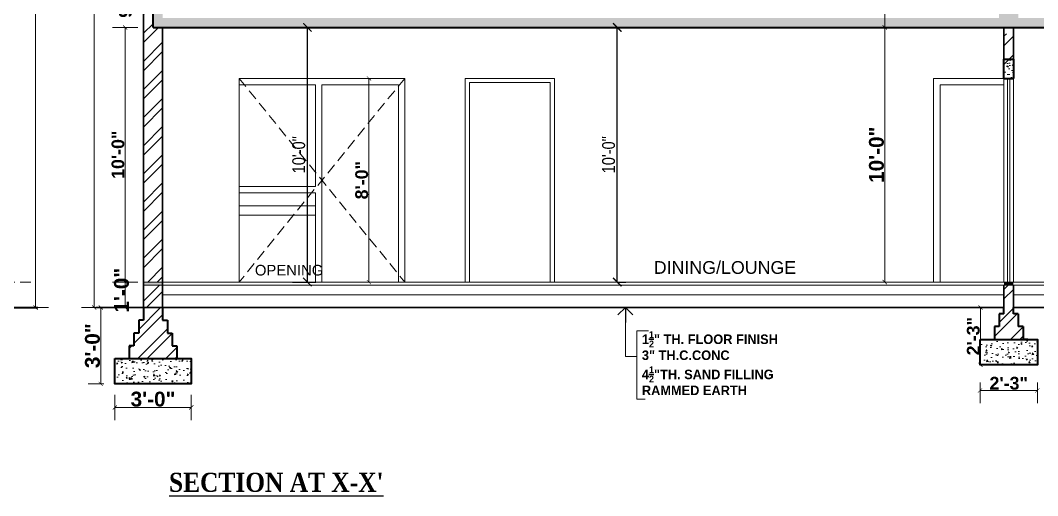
# Model space of a CAD drawing. Header units: feet. Extents: x 18471 to 30550, y -13540 to -11719.
# Drawn here: x 21426 to 21905, y -12343.7 to -12119.7 of the extents above; entities that cross this region are included whole.
import ezdxf

# ---------------------------------------------------------------- set-up
doc = ezdxf.new("R2010")
doc.units = ezdxf.units.FT
doc.header["$MEASUREMENT"] = 0
doc.header["$PDMODE"] = 2
doc.linetypes.add('DASHED', pattern=[0.75, 0.5, -0.25])
doc.layers.get('0').update_dxf_attribs({"lineweight": 30})
doc.layers.add('BLK_1_FLR_0_KITCHEN', color=1, linetype='Continuous', plot=False)
doc.layers.add('BLK_1_FLR_0_REGULAR_ROOM_4', color=1, linetype='Continuous', plot=False)
for name, color, linetype, lineweight in [('DIM', 7, 'Continuous', 18), ('DIM 01', 7, 'Continuous', 9), ('DOOR', 32, 'Continuous', 13), ('Flooring', 160, 'Continuous', 15), ('HATCH', 9, 'Continuous', 20), ('SLAB RCC', 1, 'Continuous', 40), ('TEXT', 7, 'Continuous', 30), ('WALL', 10, 'Continuous', 30), ('wall 2', 7, 'Continuous', 40), ('WINDOW', 150, 'Continuous', 20)]:
    doc.layers.add(name, color=color, linetype=linetype, lineweight=lineweight)
doc.layers.add('Text F.F', color=7, linetype='Continuous')
doc.styles.add('AR. TEXT 01', font='arialbd.ttf')
doc.styles.add('DIM TEXT', font='GOTHIC.TTF', dxfattribs={"height": 5})
doc.styles.add('PLUMBING', font='gbeitc.shx', dxfattribs={"height": 550})
doc.styles.get("Standard").update_dxf_attribs({"font": 'ARIALN.TTF'})
doc.styles.add('TEXT', font='arial.ttf', dxfattribs={"height": 5})
doc.dimstyles.new('DIM 50', dxfattribs={"dimtxt": 6, "dimasz": 3, "dimexe": 6, "dimexo": 4, "dimgap": 0.3125, "dimtad": 1, "dimzin": 3, "dimdsep": 46, "dimlunit": 4, "dimtxsty": 'AR. TEXT 01', "dimblk": 'DOT', "dimcen": 0.09, "dimclrd": 5, "dimclre": 5, "dimclrt": 5, "dimazin": 0, "dimtfac": 0.8, "dimtofl": 0, "dimtmove": 1, "dimatfit": 3, "dimfxl": 6, "dimfxlon": 1, "dimfrac": 1, "dimtolj": 1, "dimtzin": 0, "dimlwd": -1, "dimlwe": -1, "dimarcsym": 1})
doc.dimstyles.get("Standard").update_dxf_attribs({"dimtxt": 6, "dimasz": 4, "dimexe": 4, "dimexo": 4, "dimgap": 1, "dimtad": 1, "dimdec": 1, "dimzin": 3, "dimdsep": 46, "dimlunit": 4, "dimtxsty": 'Standard', "dimblk": 'ARCHTICK', "dimcen": 0.09, "dimadec": 0, "dimazin": 0, "dimtfac": 1.005, "dimtdec": 1, "dimtofl": 0, "dimtmove": 2, "dimatfit": 3, "dimfxl": 4, "dimfxlon": 1, "dimtolj": 1, "dimtzin": 0, "dimarcsym": 0})
doc.dimstyles.new('STANDARD$7', dxfattribs={"dimtxt": 400, "dimasz": 400, "dimexe": 50, "dimexo": 0, "dimgap": 100, "dimtad": 0, "dimdec": 0, "dimzin": 0, "dimdsep": 46, "dimtxsty": 'PLUMBING', "dimcen": 0, "dimdle": 50, "dimse1": 1, "dimse2": 1, "dimclrd": 256, "dimclre": 63, "dimclrt": 256, "dimadec": 0, "dimazin": 0, "dimtfac": 1, "dimtdec": 0, "dimtofl": 0, "dimtmove": 0, "dimatfit": 3, "dimldrblk": 'OPEN90', "dimfxl": 1, "dimtolj": 1, "dimtzin": 0, "dimlwd": -1, "dimlwe": -1, "dimarcsym": 0})
pattern_1 = [(45, (7198.74, 21986.028), (-6.629126, 6.629126), []), (45, (7203.16, 21986.028), (-6.629126, 6.629126), [])]

# ---------------------------------------------------------------- blocks, each defined once
blk = doc.blocks.new('_ArchTick')
at = {"color": 0, "linetype": 'ByBlock', "const_width": 0.15}
blk.add_lwpolyline([(-0.5, -0.5), (0.5, 0.5)], dxfattribs=at)
blk = doc.blocks.new('*D128')
at = {"layer": 'Defpoints', "color": 0, "transparency": 16777216}
for p in [(21391.48, -11943.07), (21411.16, -12255.07), (21433.22, -12255.07)]:
    blk.add_point(p, dxfattribs=at)
at = {"layer": 'DIM 01', "ltscale": 5, "transparency": 16777216}
for p, q in [((21427.22, -11943.07), (21439.22, -11943.07)), ((21433.22, -11943.07), (21433.22, -12255.07)), ((21427.22, -12255.07), (21439.22, -12255.07))]:
    blk.add_line(p, q, dxfattribs=at)
at = {"layer": 'DIM 01', "transparency": 16777216, "xscale": 2, "yscale": 2, "zscale": 2}
for p, rotation in [((21433.22, -11943.07), 90), ((21433.22, -12255.07), 270)]:
    blk.add_blockref('_ArchTick', p, dxfattribs=dict(at, rotation=rotation))
at = {"layer": 'DIM 01', "transparency": 16777216, "insert": (21429.85, -12099.07), "char_height": 6, "attachment_point": 5, "rotation": 90, "style": 'AR. TEXT 01'}
blk.add_mtext('\\A1;26\'-0"', dxfattribs=at)
blk = doc.blocks.new('*D346')
at = {"layer": 'Defpoints', "color": 0, "ltscale": 5, "transparency": 16777216}
for p in [(21470.49, -12291.07), (21506.49, -12291.07), (21470.49, -12302.16)]:
    blk.add_point(p, dxfattribs=at)
at = {"layer": 'DIM 01', "ltscale": 5, "transparency": 16777216}
for p, q in [((21470.49, -12296.16), (21470.49, -12308.16)), ((21506.49, -12296.16), (21506.49, -12308.16)), ((21506.49, -12302.16), (21470.49, -12302.16))]:
    blk.add_line(p, q, dxfattribs=at)
at = {"layer": 'DIM 01', "ltscale": 5, "transparency": 16777216, "xscale": 2, "yscale": 2, "zscale": 2}
for p, rotation in [((21470.49, -12302.16), 179.9999999999073), ((21506.49, -12302.16), 359.9999999999074)]:
    blk.add_blockref('_ArchTick', p, dxfattribs=dict(at, rotation=rotation))
at = {"layer": 'DIM 01', "ltscale": 5, "transparency": 16777216, "insert": (21488.49, -12298.27), "char_height": 7, "attachment_point": 5, "style": 'AR. TEXT 01'}
blk.add_mtext('\\A1;3\'-0"', dxfattribs=at)
blk = doc.blocks.new('*D347')
at = {"layer": 'Defpoints', "color": 0, "ltscale": 5, "transparency": 16777216}
for p in [(21463.89, -12255.07), (21469.38, -12255.07), (21469.38, -12291.07)]:
    blk.add_point(p, dxfattribs=at)
at = {"layer": 'DIM 01', "ltscale": 5, "transparency": 16777216}
for p, q in [((21465.38, -12255.07), (21457.89, -12255.07)), ((21463.89, -12291.07), (21463.89, -12255.07)), ((21465.38, -12291.07), (21457.89, -12291.07))]:
    blk.add_line(p, q, dxfattribs=at)
at = {"layer": 'DIM 01', "ltscale": 5, "transparency": 16777216, "xscale": 2, "yscale": 2, "zscale": 2}
for p, rotation in [((21463.89, -12255.07), 90), ((21463.89, -12291.07), 270)]:
    blk.add_blockref('_ArchTick', p, dxfattribs=dict(at, rotation=rotation))
at = {"layer": 'DIM 01', "ltscale": 5, "transparency": 16777216, "insert": (21460, -12273.07), "char_height": 7, "attachment_point": 5, "rotation": 90, "style": 'AR. TEXT 01'}
blk.add_mtext('\\A1;3\'-0"', dxfattribs=at)
blk = doc.blocks.new('*D350')
at = {"layer": 'Defpoints', "color": 0, "ltscale": 5, "transparency": 16777216}
for p in [(21877.84, -12255.07), (21878.08, -12255.07), (21877.84, -12282.07)]:
    blk.add_point(p, dxfattribs=at)
at = {"layer": 'DIM 01', "ltscale": 5, "transparency": 16777216}
for p, q in [((21878.08, -12255.07), (21884.08, -12255.07)), ((21878.08, -12282.07), (21878.08, -12255.07)), ((21878.08, -12282.07), (21884.08, -12282.07))]:
    blk.add_line(p, q, dxfattribs=at)
at = {"layer": 'DIM 01', "ltscale": 5, "transparency": 16777216, "xscale": 2, "yscale": 2, "zscale": 2}
for p, rotation in [((21878.08, -12255.07), 90), ((21878.08, -12282.07), 270)]:
    blk.add_blockref('_ArchTick', p, dxfattribs=dict(at, rotation=rotation))
at = {"layer": 'DIM 01', "ltscale": 5, "transparency": 16777216, "insert": (21874.7, -12268.57), "char_height": 6, "attachment_point": 5, "rotation": 90, "style": 'AR. TEXT 01'}
blk.add_mtext('\\A1;2\'-3"', dxfattribs=at)
blk = doc.blocks.new('*D351')
at = {"layer": 'Defpoints', "color": 0, "ltscale": 5, "transparency": 16777216}
for p in [(21877.84, -12286.38), (21904.84, -12286.38), (21877.84, -12294.16)]:
    blk.add_point(p, dxfattribs=at)
at = {"layer": 'DIM 01', "ltscale": 5, "transparency": 16777216}
for p, q in [((21877.84, -12290.38), (21877.84, -12300.16)), ((21904.84, -12294.16), (21877.84, -12294.16)), ((21904.84, -12290.38), (21904.84, -12300.16))]:
    blk.add_line(p, q, dxfattribs=at)
at = {"layer": 'DIM 01', "ltscale": 5, "transparency": 16777216, "xscale": 2, "yscale": 2, "zscale": 2, "rotation": 180}
blk.add_blockref('_ArchTick', (21877.84, -12294.16), dxfattribs=at)
at = {"layer": 'DIM 01', "ltscale": 5, "transparency": 16777216, "xscale": 2, "yscale": 2, "zscale": 2}
blk.add_blockref('_ArchTick', (21904.84, -12294.16), dxfattribs=at)
at = {"layer": 'DIM 01', "ltscale": 5, "transparency": 16777216, "insert": (21891.34, -12290.78), "char_height": 6, "attachment_point": 5, "style": 'AR. TEXT 01'}
blk.add_mtext('\\A1;2\'-3"', dxfattribs=at)
blk = doc.blocks.new('_Open90')
at = {"color": 0, "linetype": 'ByBlock', "lineweight": -2}
for p, q in [((0, 0), (-1, 0)), ((-0.5, 0.5), (0, 0)), ((0, 0), (-0.5, -0.5))]:
    blk.add_line(p, q, dxfattribs=at)
blk = doc.blocks.new('*D334')
at = {"layer": 'Defpoints', "color": 0, "ltscale": 5, "transparency": 16777216}
for p in [(21475.39, -12243.07), (21495.49, -12243.07), (21495.49, -12255.07)]:
    blk.add_point(p, dxfattribs=at)
at = {"layer": 'DIM 01', "ltscale": 5, "transparency": 16777216}
for p, q in [((21481.39, -12243.07), (21469.39, -12243.07)), ((21475.39, -12255.07), (21475.39, -12243.07)), ((21481.39, -12255.07), (21469.39, -12255.07))]:
    blk.add_line(p, q, dxfattribs=at)
at = {"layer": 'DIM 01', "ltscale": 5, "transparency": 16777216, "xscale": 2, "yscale": 2, "zscale": 2}
for p, rotation in [((21475.39, -12243.07), 90), ((21475.39, -12255.07), 270)]:
    blk.add_blockref('_ArchTick', p, dxfattribs=dict(at, rotation=rotation))
at = {"layer": 'DIM 01', "ltscale": 5, "transparency": 16777216, "insert": (21473.68, -12246.9), "char_height": 7, "attachment_point": 5, "rotation": 90, "style": 'AR. TEXT 01'}
blk.add_mtext('\\A1;1\'-0"', dxfattribs=at)
blk = doc.blocks.new('*D335')
at = {"layer": 'Defpoints', "color": 0, "ltscale": 5, "transparency": 16777216}
for p in [(21475.39, -12123.07), (21499.99, -12123.07), (21495.49, -12243.07)]:
    blk.add_point(p, dxfattribs=at)
at = {"layer": 'DIM 01', "ltscale": 5, "transparency": 16777216}
for p, q in [((21481.39, -12123.07), (21469.39, -12123.07)), ((21475.39, -12243.07), (21475.39, -12123.07)), ((21481.39, -12243.07), (21469.39, -12243.07))]:
    blk.add_line(p, q, dxfattribs=at)
at = {"layer": 'DIM 01', "ltscale": 5, "transparency": 16777216, "xscale": 2, "yscale": 2, "zscale": 2}
for p, rotation in [((21475.39, -12123.07), 90), ((21475.39, -12243.07), 270)]:
    blk.add_blockref('_ArchTick', p, dxfattribs=dict(at, rotation=rotation))
at = {"layer": 'DIM 01', "ltscale": 5, "transparency": 16777216, "insert": (21472.01, -12183.07), "char_height": 6, "attachment_point": 5, "rotation": 90, "style": 'AR. TEXT 01'}
blk.add_mtext('\\A1;10\'-0"', dxfattribs=at)
blk = doc.blocks.new('*D336')
at = {"layer": 'Defpoints', "color": 0, "ltscale": 5, "transparency": 16777216}
for p in [(21475.39, -12114.07), (21499.99, -12114.07), (21499.99, -12123.07)]:
    blk.add_point(p, dxfattribs=at)
at = {"layer": 'DIM 01', "ltscale": 5, "transparency": 16777216}
for p, q in [((21475.39, -12114.07), (21475.39, -12112.07)), ((21481.39, -12114.07), (21469.39, -12114.07)), ((21481.39, -12123.07), (21469.39, -12123.07)), ((21475.39, -12123.07), (21475.39, -12125.07))]:
    blk.add_line(p, q, dxfattribs=at)
at = {"layer": 'DIM 01', "ltscale": 5, "transparency": 16777216, "xscale": 2, "yscale": 2, "zscale": 2}
for p, rotation in [((21475.39, -12114.07), 270), ((21475.39, -12123.07), 90)]:
    blk.add_blockref('_ArchTick', p, dxfattribs=dict(at, rotation=rotation))
at = {"layer": 'DIM 01', "ltscale": 5, "transparency": 16777216, "insert": (21475.5, -12114.19), "char_height": 6, "attachment_point": 5, "rotation": 90, "style": 'AR. TEXT 01'}
blk.add_mtext('\\A1;9"', dxfattribs=at)
blk = doc.blocks.new('*D339')
at = {"layer": 'Defpoints', "color": 0, "ltscale": 5, "transparency": 16777216}
for p in [(21499.99, -11913.19), (21460.79, -12255.07), (21499.99, -12255.07)]:
    blk.add_point(p, dxfattribs=at)
at = {"layer": 'DIM 01', "ltscale": 5, "transparency": 16777216}
for p, q in [((21466.79, -11913.19), (21454.79, -11913.19)), ((21460.79, -11913.19), (21460.79, -12040.86)), ((21460.79, -12255.07), (21460.79, -12067.29)), ((21466.79, -12255.07), (21454.79, -12255.07))]:
    blk.add_line(p, q, dxfattribs=at)
at = {"layer": 'DIM 01', "ltscale": 5, "transparency": 16777216, "xscale": 2, "yscale": 2, "zscale": 2}
for p, rotation in [((21460.79, -11913.19), 90), ((21460.79, -12255.07), 270)]:
    blk.add_blockref('_ArchTick', p, dxfattribs=dict(at, rotation=rotation))
at = {"layer": 'DIM 01', "ltscale": 5, "transparency": 16777216, "insert": (21456.9, -12054.07), "char_height": 7, "attachment_point": 5, "rotation": 90, "style": 'AR. TEXT 01'}
blk.add_mtext('\\A1;28\'-6"', dxfattribs=at)
blk = doc.blocks.new('*D340')
at = {"layer": 'Defpoints', "color": 0, "ltscale": 5, "transparency": 16777216}
for p in [(21825.11, -12123.07), (21832.99, -12123.07), (21825.11, -12243.07)]:
    blk.add_point(p, dxfattribs=at)
at = {"layer": 'DIM 01', "ltscale": 5, "transparency": 16777216}
for p, q in [((21829.11, -12123.07), (21838.99, -12123.07)), ((21832.99, -12243.07), (21832.99, -12123.07)), ((21829.11, -12243.07), (21838.99, -12243.07))]:
    blk.add_line(p, q, dxfattribs=at)
at = {"layer": 'DIM 01', "ltscale": 5, "transparency": 16777216, "xscale": 2, "yscale": 2, "zscale": 2}
for p, rotation in [((21832.99, -12123.07), 90), ((21832.99, -12243.07), 270)]:
    blk.add_blockref('_ArchTick', p, dxfattribs=dict(at, rotation=rotation))
at = {"layer": 'DIM 01', "ltscale": 5, "transparency": 16777216, "insert": (21829.1, -12183.07), "char_height": 7, "attachment_point": 5, "rotation": 90, "style": 'AR. TEXT 01'}
blk.add_mtext('\\A1;10\'-0"', dxfattribs=at)
blk = doc.blocks.new('*D341')
at = {"layer": 'Defpoints', "color": 0, "ltscale": 5, "transparency": 16777216}
for p in [(21832.99, -12114.07), (21835.18, -12114.07), (21825.11, -12123.07)]:
    blk.add_point(p, dxfattribs=at)
at = {"layer": 'DIM 01', "ltscale": 5, "transparency": 16777216}
for p, q in [((21832.99, -12114.07), (21826.99, -12114.07)), ((21832.99, -12123.07), (21832.99, -12114.07)), ((21829.11, -12123.07), (21838.99, -12123.07))]:
    blk.add_line(p, q, dxfattribs=at)
at = {"layer": 'DIM 01', "ltscale": 5, "transparency": 16777216, "xscale": 2, "yscale": 2, "zscale": 2}
for p, rotation in [((21832.99, -12114.07), 90), ((21832.99, -12123.07), 270)]:
    blk.add_blockref('_ArchTick', p, dxfattribs=dict(at, rotation=rotation))
at = {"layer": 'DIM 01', "ltscale": 5, "transparency": 16777216, "insert": (21832.99, -12107.25), "char_height": 6, "attachment_point": 5, "rotation": 90, "style": 'AR. TEXT 01'}
blk.add_mtext('\\A1;9"', dxfattribs=at)
blk = doc.blocks.new('*D354')
at = {"layer": 'Defpoints', "color": 0, "ltscale": 5, "transparency": 16777216}
for p in [(21585.99, -12147.07), (21585.99, -12243.07), (21590.13, -12243.07)]:
    blk.add_point(p, dxfattribs=at)
at = {"layer": 'DIM 01', "ltscale": 5, "transparency": 16777216}
for p, q in [((21589.99, -12147.07), (21596.13, -12147.07)), ((21590.13, -12147.07), (21590.13, -12243.07)), ((21589.99, -12243.07), (21596.13, -12243.07))]:
    blk.add_line(p, q, dxfattribs=at)
at = {"layer": 'DIM 01', "ltscale": 5, "transparency": 16777216, "xscale": 2, "yscale": 2, "zscale": 2}
for p, rotation in [((21590.13, -12147.07), 90), ((21590.13, -12243.07), 270)]:
    blk.add_blockref('_ArchTick', p, dxfattribs=dict(at, rotation=rotation))
at = {"layer": 'DIM 01', "ltscale": 5, "transparency": 16777216, "insert": (21586.75, -12195.07), "char_height": 6, "attachment_point": 5, "rotation": 90, "style": 'AR. TEXT 01'}
blk.add_mtext('\\A1;8\'-0"', dxfattribs=at)
blk = doc.blocks.new('*D398')
at = {"layer": 'BLK_1_FLR_0_KITCHEN', "color": 0, "lineweight": -2, "transparency": 16777216}
for p, q in [((21707.05, -12123.07), (21711.05, -12123.07)), ((21707.05, -12243.07), (21707.05, -12123.07)), ((21707.05, -12243.07), (21711.05, -12243.07))]:
    blk.add_line(p, q, dxfattribs=at)
at = {"layer": 'Defpoints', "color": 0, "transparency": 16777216}
for p in [(21707.05, -12123.07), (21707.05, -12123.07), (21707.05, -12243.07)]:
    blk.add_point(p, dxfattribs=at)
at = {"layer": 'BLK_1_FLR_0_KITCHEN', "color": 0, "lineweight": -2, "transparency": 16777216, "xscale": 4, "yscale": 4, "zscale": 4}
for p, rotation in [((21707.05, -12123.07), 90), ((21707.05, -12243.07), 270)]:
    blk.add_blockref('_ArchTick', p, dxfattribs=dict(at, rotation=rotation))
at = {"layer": 'BLK_1_FLR_0_KITCHEN', "color": 0, "transparency": 16777216, "insert": (21702.98, -12183.07), "char_height": 6, "attachment_point": 5, "rotation": 90}
blk.add_mtext('\\A1;10\'-0"', dxfattribs=at)
blk = doc.blocks.new('*D404')
at = {"layer": 'BLK_1_FLR_0_REGULAR_ROOM_4', "color": 0, "lineweight": -2, "ltscale": 0.75, "transparency": 16777216}
for p, q in [((21561.17, -12123.07), (21565.17, -12123.07)), ((21561.17, -12243.07), (21561.17, -12123.07)), ((21554.17, -12243.07), (21565.17, -12243.07))]:
    blk.add_line(p, q, dxfattribs=at)
at = {"layer": 'Defpoints', "color": 0, "ltscale": 0.75, "transparency": 16777216}
for p in [(21561.17, -12123.07), (21561.17, -12123.07), (21545.78, -12243.07)]:
    blk.add_point(p, dxfattribs=at)
at = {"layer": 'BLK_1_FLR_0_REGULAR_ROOM_4', "color": 0, "lineweight": -2, "ltscale": 0.75, "transparency": 16777216, "xscale": 4, "yscale": 4, "zscale": 4}
for p, rotation in [((21561.17, -12123.07), 90), ((21561.17, -12243.07), 270)]:
    blk.add_blockref('_ArchTick', p, dxfattribs=dict(at, rotation=rotation))
at = {"layer": 'BLK_1_FLR_0_REGULAR_ROOM_4', "color": 0, "ltscale": 0.75, "transparency": 16777216, "insert": (21557.11, -12183.07), "char_height": 6, "attachment_point": 5, "rotation": 90}
blk.add_mtext('\\A1;10\'-0"', dxfattribs=at)

msp = doc.modelspace()

# ---------------------------------------------------------------- hatches: boundary and pattern name
at = {"layer": 'HATCH', "ltscale": 25}
h = msp.add_hatch(dxfattribs=at)
h.set_pattern_fill('ANSI32', color=256, scale=25, style=0)
h.set_pattern_definition([(45, (-54227.941, 64141.614), (-6.6291261, 6.6291261), []), (45, (-54223.522, 64141.614), (-6.6291261, 6.6291261), [])])
edge = h.paths.add_edge_path()
edge.add_line((21483.993, -11913.074), (21492.993, -11913.074))
edge.add_line((21492.993, -11913.074), (21492.993, -11985.074))
edge.add_line((21492.993, -11985.074), (21488.493, -11985.074))
edge.add_line((21488.493, -11985.074), (21488.493, -11994.074))
edge.add_line((21488.493, -11994.074), (21492.993, -11994.074))
edge.add_line((21492.993, -11994.074), (21492.993, -12114.074))
edge.add_line((21492.993, -12114.074), (21488.493, -12114.074))
edge.add_line((21488.493, -12114.074), (21488.493, -12123.074))
edge.add_line((21488.493, -12123.074), (21492.993, -12123.074))
edge.add_line((21492.993, -12123.074), (21492.993, -12243.074))
edge.add_line((21492.993, -12243.074), (21483.993, -12243.074))
edge.add_line((21483.993, -12243.074), (21483.993, -11912.952))
at = {"layer": 'HATCH', "ltscale": 20}
h = msp.add_hatch(dxfattribs=at)
h.set_pattern_fill('AR-CONC', color=256, style=0)
h.set_pattern_definition([(50, (-54227.9413, 64141.6144), (7.17260183, -0.62752135), [0.75, -8.25]), (355, (-54227.941, 64141.6144), (-1.38751334, 7.52192134), [0.6, -6.6]), (100.4514445, (-54227.3436, 64141.562), (5.78508847, 6.8943999), [0.6374019, -7.0114211]), (46.1842, (-54227.941, 64143.614), (10.6724133, -1.6551928), [1.125, -12.375]), (96.635635, (-54227.052, 64143.476), (9.3466195, 9.741186), [0.9561034, -10.5171376]), (351.184164, (-54227.941, 64143.614), (9.3466195, 9.741186), [0.9, -9.9]), (21, (-54226.9413, 64143.1144), (5.96907052, -4.0261889), [0.75, -8.25]), (326, (-54226.941, 64143.1144), (2.4331533, 7.25150045), [0.6, -6.6]), (71.451445, (-54226.444, 64142.779), (8.40222377, 3.22531153), [0.6374019, -7.0114211]), (37.5, (-54227.9413, 64141.6144), (0.121598553, 3.32893854), [0, -6.52, 0, -6.7, 0, -6.625]), (7.5, (-54227.9413, 64141.6144), (2.63069537, 3.94411712), [0, -3.82, 0, -6.37, 0, -2.525]), (327.5, (-54230.1713, 64141.6144), (5.33822436, -0.22554872), [0, -2.5, 0, -7.8, 0, -10.35]), (317.5, (-54231.1713, 64141.6144), (5.8318617, 1.00104982), [0, -3.25, 0, -5.18, 0, -7.35])])
h.paths.add_polyline_path([(21488.493, -12123.074), (21488.493, -12114.074), (21492.993, -12114.074), (21492.993, -12118.574), (21886.841, -12118.574), (21886.841, -12115.574), (21895.841, -12115.574), (21895.841, -12118.574), (21990.993, -12118.574), (21990.993, -12114.074), (21999.993, -12114.074), (21999.993, -12121.252), (22009.993, -12121.252), (22009.993, -12128.418), (22019.993, -12128.418), (22019.993, -12135.584), (22029.993, -12135.584), (22029.993, -12142.75), (22073.493, -12142.75), (22073.493, -12147.25), (22028.528, -12147.25), (21995.315, -12123.074)])
at = {"layer": 'HATCH', "ltscale": 25}
h = msp.add_hatch(dxfattribs=at)
h.set_pattern_fill('ANSI32', color=256, scale=25, style=0)
h.set_pattern_definition(pattern_1)
h.paths.add_polyline_path([(21893.591, -12126.074), (21889.091, -12126.074), (21889.091, -12141.074), (21893.591, -12141.074)])
at = {"layer": 'HATCH'}
h = msp.add_hatch(dxfattribs=at)
h.set_pattern_fill('AR-CONC', color=256, scale=0.8, style=0)
h.set_pattern_definition([(50, (7198.7404, 21983.0283), (5.73808146, -0.5020171), [0.6, -6.6]), (355, (7198.7404, 21983.0283), (-1.1100107, 6.0175371), [0.48, -5.28]), (100.4514, (7199.2186, 21982.9865), (4.62807505, 5.5155163), [0.5099215, -5.6091369]), (46.1842, (7198.7404, 21984.628), (8.5379284, -1.3241521), [0.9, -9.9]), (96.6356, (7199.452, 21984.518), (7.4773016, 7.792943), [0.7648823, -8.413704]), (351.1842, (7198.74, 21984.628), (7.4772956, 7.7929488), [0.72, -7.92]), (21, (7199.5404, 21984.2283), (4.7752564, -3.2209511), [0.6, -6.6]), (326, (7199.5404, 21984.2283), (1.9465227, 5.8012004), [0.48, -5.28]), (71.4514, (7199.9384, 21983.96), (6.721781, 2.580244), [0.5099215, -5.6091369]), (37.5, (7198.7404, 21983.0283), (0.09727884, 2.66315083), [0, -5.216, 0, -5.36, 0, -5.3]), (7.5, (7198.7404, 21983.0283), (2.1045563, 3.1552937), [0, -3.056, 0, -5.096, 0, -2.02]), (327.5, (7196.9564, 21983.0283), (4.27057949, -0.18043897), [0, -2, 0, -6.24, 0, -8.28]), (317.5, (7196.1564, 21983.0283), (4.66548935, 0.80083986), [0, -2.6, 0, -4.144, 0, -5.88])])
h.paths.add_polyline_path([(21893.591, -12138.074), (21889.091, -12138.074), (21889.091, -12147.074), (21893.591, -12147.074)])
for points in [[(21492.993, -12244.574), (21492.993, -12243.074), (21483.993, -12243.074), (21483.993, -12244.574)], [(21893.591, -12243.074), (21889.091, -12243.074), (21889.091, -12244.574), (21893.591, -12244.574)]]:
    msp.add_hatch(color=256, dxfattribs=at).paths.add_polyline_path(points)
at = {"layer": 'HATCH', "ltscale": 25}
h = msp.add_hatch(dxfattribs=at)
h.set_pattern_fill('ANSI32', color=256, scale=25, style=0)
h.set_pattern_definition([(45, (4034.6105, 23358.052), (-6.629126, 6.629126), []), (45, (4039.03, 23358.052), (-6.629126, 6.629126), [])])
h.paths.add_polyline_path([(21492.993, -12244.574), (21483.993, -12244.574), (21483.993, -12255.074), (21492.993, -12255.074)])
h = msp.add_hatch(dxfattribs=at)
h.set_pattern_fill('ANSI32', color=256, scale=25, style=0)
h.set_pattern_definition(pattern_1)
h.paths.add_polyline_path([(21895.841, -12258.074), (21893.591, -12258.074), (21893.591, -12255.074), (21893.591, -12244.574), (21889.091, -12244.574), (21889.091, -12255.074), (21889.091, -12258.074), (21886.841, -12258.074), (21886.841, -12264.074), (21884.591, -12264.074), (21884.591, -12270.074), (21898.091, -12270.074), (21898.091, -12264.074), (21895.841, -12264.074)])
h = msp.add_hatch(dxfattribs=at)
h.set_pattern_fill('ANSI32', color=256, scale=25, style=0)
h.set_pattern_definition([(45, (-15445.211, 31059.862), (-6.629126, 6.629126), []), (45, (-15440.792, 31059.862), (-6.629126, 6.629126), [])])
h.paths.add_polyline_path([(21497.493, -12267.074), (21495.243, -12267.074), (21495.243, -12261.074), (21492.993, -12261.074), (21492.993, -12255.074), (21483.993, -12255.074), (21483.993, -12261.074), (21481.743, -12261.074), (21481.743, -12267.074), (21479.493, -12267.074), (21479.493, -12273.074), (21477.243, -12273.074), (21477.243, -12279.074), (21499.743, -12279.074), (21499.743, -12273.074), (21497.493, -12273.074)])
at = {"layer": 'HATCH', "ltscale": 20}
h = msp.add_hatch(dxfattribs=at)
h.set_pattern_fill('AR-CONC', color=256, style=0)
h.set_pattern_definition([(130, (10605.689, 115277.809), (-7.17260183, -0.62752135), [0.75, -8.25]), (185, (10605.689, 115277.809), (1.38751334, 7.52192134), [0.6, -6.6]), (79.5486, (10605.091, 115277.757), (-5.7850938, 6.89439542), [0.6374019, -7.0114211]), (133.8158, (10605.689, 115279.809), (-10.6724105, -1.65519014), [1.125, -12.375]), (83.3644, (10604.799, 115279.671), (-9.34662706, 9.7411787), [0.9561029, -10.51713]), (188.8158, (10605.689, 115279.809), (-9.34661945, 9.741186), [0.9, -9.9]), (159, (10604.689, 115279.309), (-5.96907052, -4.0261889), [0.75, -8.25]), (214, (10604.689, 115279.309), (-2.4331533, 7.25150045), [0.6, -6.6]), (108.5486, (10604.1914, 115278.9736), (-8.4022263, 3.22530497), [0.6374019, -7.0114211]), (142.5, (10605.6888, 115277.809), (-0.121598553, 3.32893854), [0, -6.52, 0, -6.7, 0, -6.625]), (172.5, (10605.689, 115277.809), (-2.63069537, 3.94411712), [0, -3.82, 0, -6.37, 0, -2.525]), (212.5, (10607.9188, 115277.809), (-5.33822436, -0.22554872), [0, -2.5, 0, -7.8, 0, -10.35]), (222.5, (10608.919, 115277.809), (-5.8318617, 1.00104982), [0, -3.25, 0, -5.18, 0, -7.35])])
h.paths.add_polyline_path([(21877.841, -12282.074), (21877.841, -12270.074), (21904.841, -12270.074), (21904.841, -12282.074)])
at = {"layer": 'HATCH', "ltscale": 10}
h = msp.add_hatch(dxfattribs=at)
h.set_pattern_fill('AR-CONC', color=256, style=0)
h.set_pattern_definition([(130, (6201.519, 118711.223), (-7.17260183, -0.62752135), [0.75, -8.25]), (185, (6201.519, 118711.223), (1.38751334, 7.52192134), [0.6, -6.6]), (79.5486, (6200.921, 118711.171), (-5.7850938, 6.89439542), [0.6374019, -7.0114211]), (133.8158, (6201.519, 118713.223), (-10.6724105, -1.65519014), [1.125, -12.375]), (83.3644, (6200.629, 118713.085), (-9.34662706, 9.7411787), [0.9561029, -10.51713]), (188.8158, (6201.519, 118713.223), (-9.34661945, 9.741186), [0.9, -9.9]), (159, (6200.519, 118712.723), (-5.96907052, -4.0261889), [0.75, -8.25]), (214, (6200.519, 118712.723), (-2.4331533, 7.25150045), [0.6, -6.6]), (108.5486, (6200.021, 118712.3875), (-8.4022263, 3.22530497), [0.6374019, -7.0114211]), (142.5, (6201.5187, 118711.223), (-0.121598553, 3.32893854), [0, -6.52, 0, -6.7, 0, -6.625]), (172.5, (6201.5187, 118711.223), (-2.63069537, 3.94411712), [0, -3.82, 0, -6.37, 0, -2.525]), (212.5, (6203.7487, 118711.223), (-5.33822436, -0.22554872), [0, -2.5, 0, -7.8, 0, -10.35]), (222.5, (6204.7487, 118711.223), (-5.8318617, 1.00104982), [0, -3.25, 0, -5.18, 0, -7.35])])
h.paths.add_polyline_path([(21506.493, -12279.074), (21506.493, -12291.074), (21470.493, -12291.074), (21470.493, -12279.074)])

# ---------------------------------------------------------------- linework, layer by layer
at = {"layer": 'DIM'}
for p, q in [((21721.729, -12266.125), (21716.26, -12266.125)), ((21716.26, -12266.125), (21716.26, -12298.175)), ((21710.892, -12278.069), (21716.26, -12278.069)), ((21716.26, -12298.175), (21720.246, -12298.175))]:
    msp.add_line(p, q, dxfattribs=at)
at = {"layer": 'DOOR', "lineweight": 0}
for p, q in [((21564.993, -12150.074), (21528.993, -12150.074)), ((21564.993, -12150.074), (21564.993, -12198.074)), ((21567.993, -12150.074), (21603.993, -12150.074)), ((21567.993, -12150.074), (21567.993, -12243.074)), ((21603.993, -12150.074), (21603.993, -12243.074)), ((21606.993, -12149.074), (21606.993, -12154.074)), ((21606.993, -12156.074), (21606.993, -12196.074)), ((21528.993, -12198.074), (21564.993, -12198.074)), ((21606.993, -12198.074), (21606.993, -12243.074)), ((21528.993, -12201.074), (21564.993, -12201.074)), ((21564.993, -12201.074), (21564.993, -12243.074))]:
    msp.add_line(p, q, dxfattribs=at)
at = {"layer": 'DOOR'}
for p, q in [((21635.493, -12147.074), (21677.493, -12147.074)), ((21635.493, -12147.074), (21635.493, -12243.074)), ((21637.493, -12149.074), (21675.493, -12149.074)), ((21637.493, -12149.074), (21637.493, -12243.074)), ((21675.493, -12149.074), (21675.493, -12243.074)), ((21677.493, -12147.074), (21677.493, -12243.074)), ((21858.993, -12243.074), (21858.993, -12150.074)), ((21858.993, -12150.074), (21889.091, -12150.074)), ((21889.091, -12243.074), (21889.091, -12147.074)), ((21890.841, -12147.074), (21890.841, -12243.074)), ((21891.841, -12147.074), (21891.841, -12243.074)), ((21893.591, -12243.074), (21893.591, -12147.074))]:
    msp.add_line(p, q, dxfattribs=at)
msp.add_lwpolyline([(21855.993, -12243.074), (21855.993, -12147.074), (21889.091, -12147.074)], dxfattribs=at)
at = {"layer": 'Flooring'}
for p, q in [((21528.993, -12207.074), (21564.993, -12207.074)), ((21528.993, -12211.574), (21564.993, -12211.574)), ((21483.993, -12243.074), (21889.091, -12243.074)), ((21492.993, -12244.574), (21889.091, -12244.574)), ((21893.591, -12243.074), (22077.993, -12243.074)), ((21893.591, -12244.574), (22068.993, -12244.574)), ((21492.993, -12249.074), (21889.091, -12249.074)), ((21893.591, -12249.074), (22068.993, -12249.074))]:
    msp.add_line(p, q, dxfattribs=at)
at = {"layer": 'HATCH', "linetype": 'DASHED', "ltscale": 10}
msp.add_line((21335.984, -12243.074), (21433.368, -12243.074), dxfattribs=at)
at = {"layer": 'HATCH'}
for p, q in [((21483.993, -12243.074), (21492.993, -12243.074)), ((21492.993, -12244.574), (21483.993, -12244.574)), ((21889.091, -12243.074), (21893.591, -12243.074)), ((21893.591, -12244.574), (21889.091, -12244.574))]:
    msp.add_line(p, q, dxfattribs=at)
at = {"layer": 'SLAB RCC'}
for p, q in [((21488.493, -12123.074), (21488.493, -12114.074)), ((21488.493, -12123.074), (21889.091, -12123.074)), ((21889.091, -12123.074), (21995.315, -12123.074)), ((21889.091, -12138.074), (21893.591, -12138.074)), ((21889.091, -12147.074), (21889.091, -12138.074)), ((21893.591, -12138.074), (21893.591, -12147.074)), ((21889.091, -12147.074), (21893.591, -12147.074)), ((21335.984, -12255.074), (21434.285, -12255.074))]:
    msp.add_line(p, q, dxfattribs=at)
at = {"layer": 'SLAB RCC', "lineweight": 30, "ltscale": 25}
for p, q in [((21461.639, -12255.074), (21889.091, -12255.074)), ((21893.591, -12255.074), (22112.251, -12255.074))]:
    msp.add_line(p, q, dxfattribs=at)
at = {"layer": 'WALL'}
for p, q in [((21483.993, -12255.074), (21483.993, -11913.074)), ((21492.993, -12255.074), (21492.993, -12123.074)), ((21889.091, -12138.074), (21889.091, -12123.074)), ((21893.591, -12138.074), (21893.591, -12123.074)), ((21889.091, -12244.574), (21889.091, -12255.074)), ((21889.091, -12255.074), (21889.091, -12244.574)), ((21893.591, -12244.574), (21893.591, -12255.074)), ((21893.591, -12255.074), (21893.591, -12244.574))]:
    msp.add_line(p, q, dxfattribs=at)
at = {"layer": 'WALL', "lineweight": 15}
for p, q in [((21528.993, -12147.074), (21606.993, -12147.074)), ((21606.993, -12147.074), (21606.993, -12243.074))]:
    msp.add_line(p, q, dxfattribs=at)
at = {"layer": 'WALL', "lineweight": 13}
msp.add_line((21528.993, -12147.074), (21528.993, -12243.074), dxfattribs=at)
at = {"layer": 'WALL', "linetype": 'DASHED', "lineweight": 5, "ltscale": 10}
for p, q in [((21606.993, -12147.074), (21528.993, -12243.074)), ((21528.993, -12147.074), (21606.993, -12243.074))]:
    msp.add_line(p, q, dxfattribs=at)
at = {"layer": 'wall 2'}
for p, q in [((21483.993, -12255.074), (21483.993, -12261.074)), ((21492.993, -12255.074), (21492.993, -12261.074)), ((21889.091, -12258.074), (21889.091, -12255.074)), ((21893.591, -12258.074), (21893.591, -12255.074)), ((21886.841, -12258.074), (21886.841, -12264.074)), ((21889.091, -12258.074), (21886.841, -12258.074)), ((21895.841, -12258.074), (21893.591, -12258.074)), ((21895.841, -12258.074), (21895.841, -12264.074)), ((21481.743, -12261.074), (21481.743, -12267.074)), ((21483.993, -12261.074), (21481.743, -12261.074)), ((21492.993, -12261.074), (21495.243, -12261.074)), ((21495.243, -12261.074), (21495.243, -12267.074)), ((21884.591, -12264.074), (21884.591, -12270.074)), ((21886.841, -12264.074), (21884.591, -12264.074)), ((21898.091, -12264.074), (21895.841, -12264.074)), ((21898.091, -12264.074), (21898.091, -12270.074)), ((21481.743, -12267.074), (21479.493, -12267.074)), ((21479.493, -12267.074), (21479.493, -12273.074)), ((21495.243, -12267.074), (21497.493, -12267.074)), ((21497.493, -12267.074), (21497.493, -12273.074)), ((21882.341, -12270.074), (21884.591, -12270.074)), ((21900.341, -12270.074), (21898.091, -12270.074)), ((21477.243, -12273.074), (21477.243, -12279.074)), ((21479.493, -12273.074), (21477.243, -12273.074)), ((21497.493, -12273.074), (21499.743, -12273.074)), ((21499.743, -12273.074), (21499.743, -12279.074)), ((21506.493, -12291.074), (21470.493, -12291.074))]:
    msp.add_line(p, q, dxfattribs=at)
for points in [[(21877.841, -12270.074), (21904.841, -12270.074), (21904.841, -12282.074), (21877.841, -12282.074)], [(21470.493, -12279.074), (21506.493, -12279.074), (21506.493, -12291.074), (21470.493, -12291.074)]]:
    msp.add_lwpolyline(points, close=True, dxfattribs=at)
at = {"layer": 'WINDOW', "lineweight": 15}
for p, q in [((21606.993, -12149.074), (21606.993, -12149.074)), ((21606.993, -12154.074), (21606.993, -12154.074)), ((21606.993, -12156.074), (21606.993, -12156.074))]:
    msp.add_line(p, q, dxfattribs=at)
at = {"layer": 'WINDOW'}
for p, q in [((21606.993, -12196.074), (21606.993, -12196.074)), ((21606.993, -12198.074), (21606.993, -12198.074))]:
    msp.add_line(p, q, dxfattribs=at)

# ---------------------------------------------------------------- texts
at = {"layer": 'TEXT', "attachment_point": 2, "style": 'TEXT'}
for s, insert, char_height, width in [('\\A1;{\\fArial CYR|b0|i0|c204|p34;OPENING}', (21552.545, -12234.97), 5, 53.21303), ('\\A1;DINING/LOUNGE', (21757.763, -12233.192), 6, 78.02084)]:
    msp.add_mtext(s, dxfattribs=dict(at, insert=insert, char_height=char_height, width=width))
at = {"layer": 'TEXT', "insert": (21718.641, -12266.236), "char_height": 4.5, "width": 132.14493, "attachment_point": 1}
msp.add_mtext('\\A1;{\\fCentury Gothic|b1|i0|c0|p34;1\\H0.7x;\\S1/2;\\H1.4286x;" TH. FLOOR FINISH\\P3" TH.C.CONC\\P4\\H0.7x;\\S1/2;\\H1.4286x;"TH. SAND FILLING\\PRAMMED EARTH}', dxfattribs=at)
at = {"layer": 'Text F.F', "ltscale": 2, "insert": (21546.515, -12342.065), "char_height": 9, "width": 324.83091, "attachment_point": 8}
msp.add_mtext("\\A1;{\\fGaramond|b1|i0|c0|p18;\\LSECTION AT X-X'}", dxfattribs=at)

# ---------------------------------------------------------------- dimensions: what is measured, and where the dimension line sits
at = {"layer": 'BLK_1_FLR_0_KITCHEN', "color": 1}
dim = msp.add_linear_dim(base=(21707.048, -12123.074), p1=(21707.048, -12243.074), p2=(21707.048, -12123.074), angle=90, dimstyle='Standard', override={"dimfxl": 7}, dxfattribs=at)
dim.commit()
dim.dimension.update_dxf_attribs({"geometry": '*D398', "text_midpoint": (21702.984, -12183.074)})
at = {"layer": 'BLK_1_FLR_0_REGULAR_ROOM_4', "ltscale": 0.75}
dim = msp.add_linear_dim(base=(21561.174, -12123.074), p1=(21545.776, -12243.074), p2=(21561.174, -12123.074), angle=270, dimstyle='Standard', override={"dimfxl": 7}, dxfattribs=at)
dim.commit()
dim.dimension.update_dxf_attribs({"geometry": '*D404', "text_midpoint": (21557.111, -12183.074)})
at = {"layer": 'DIM 01', "ltscale": 5}
for base, p1, p2, angle, override, picture, middle, dimtype in [((21460.791, -12255.074), (21499.993, -11913.191), (21499.993, -12255.074), 270, {"dimtxt": 7, "dimasz": 2, "dimblk": 'ArchTick', "dimblk1": 'ArchTick', "dimblk2": 'ArchTick', "dimclrd": 256, "dimclre": 256, "dimclrt": 256, "dimtmove": 2}, '*D339', (21456.904, -12054.074), 161), ((21832.987, -12114.074), (21825.113, -12123.074), (21835.182, -12114.074), 270, {"dimtxt": 6, "dimasz": 2, "dimblk": 'ArchTick', "dimblk1": 'ArchTick', "dimblk2": 'ArchTick', "dimclrd": 256, "dimclre": 256, "dimclrt": 256, "dimtmove": 2}, '*D341', (21832.987, -12107.255), 160), ((21475.39, -12114.074), (21499.993, -12123.074), (21499.993, -12114.074), 270, {"dimtxt": 6, "dimasz": 2, "dimblk": 'ArchTick', "dimblk1": 'ArchTick', "dimblk2": 'ArchTick', "dimclrd": 256, "dimclre": 256, "dimclrt": 256, "dimtmove": 2}, '*D336', (21475.503, -12114.187), 160), ((21475.39, -12243.074), (21495.493, -12255.074), (21495.493, -12243.074), 90, {"dimtxt": 7, "dimasz": 2, "dimblk": 'ArchTick', "dimblk1": 'ArchTick', "dimblk2": 'ArchTick', "dimclrd": 256, "dimclre": 256, "dimclrt": 256, "dimtmove": 2}, '*D334', (21473.677, -12246.898), 161)]:
    dim = msp.add_linear_dim(base=base, p1=p1, p2=p2, angle=angle, dimstyle='DIM 50', override=override, dxfattribs=at)
    dim.commit()
    dim.dimension.update_dxf_attribs({"geometry": picture, "text_midpoint": middle, "dimtype": dimtype})
for base, p1, p2, angle, picture, middle in [((21433.219, -12255.074), (21391.484, -11943.074), (21411.164, -12255.074), 90, '*D128', (21429.847, -12099.074)), ((21475.39, -12123.074), (21495.493, -12243.074), (21499.993, -12123.074), 270, '*D335', (21472.014, -12183.074)), ((21590.127, -12243.074), (21585.993, -12147.074), (21585.993, -12243.074), 90, '*D354', (21586.749, -12195.074)), ((21878.075, -12255.074), (21877.841, -12282.074), (21877.841, -12255.074), 90, '*D350', (21874.699, -12268.574)), ((21877.841, -12294.158), (21904.841, -12286.382), (21877.841, -12286.382), 180, '*D351', (21891.341, -12290.782))]:
    dim = msp.add_linear_dim(base=base, p1=p1, p2=p2, angle=angle, dimstyle='DIM 50', override={"dimtxt": 6, "dimasz": 2, "dimblk": 'ArchTick', "dimblk1": 'ArchTick', "dimblk2": 'ArchTick', "dimclrd": 256, "dimclre": 256, "dimclrt": 256, "dimtmove": 2}, dxfattribs=at)
    dim.commit()
    dim.dimension.update_dxf_attribs({"geometry": picture, "text_midpoint": middle})
for p1, p2, distance, picture, middle in [((21825.113, -12243.074), (21825.113, -12123.074), -7.874, '*D340', (21829.1, -12183.074)), ((21469.384, -12291.074), (21469.384, -12255.074), 5.494, '*D347', (21460.003, -12273.074)), ((21506.493, -12291.074), (21470.493, -12291.074), 11.085, '*D346', (21488.493, -12298.273))]:
    dim = msp.add_aligned_dim(p1=p1, p2=p2, distance=distance, dimstyle='DIM 50', override={"dimtxt": 7, "dimasz": 2, "dimblk": 'ArchTick', "dimblk1": 'ArchTick', "dimblk2": 'ArchTick', "dimclrd": 256, "dimclre": 256, "dimclrt": 256, "dimtmove": 2}, dxfattribs=at)
    dim.commit()
    dim.dimension.update_dxf_attribs({"geometry": picture, "text_midpoint": middle})

# ---------------------------------------------------------------- leaders
at = {"layer": 'DIM'}
msp.add_leader([(21710.892, -12255.075), (21710.892, -12278.069)], dimstyle='STANDARD$7', override={"dimtxt": 5, "dimasz": 7, "dimexe": 0, "dimgap": 1.5, "dimdec": 4, "dimtxsty": 'DIM TEXT', "dimdle": 1, "dimclre": 253, "dimtfac": 0.75, "dimtdec": 4, "dimfxl": 18}, dxfattribs=at)

doc.saveas('drawing.dxf')
